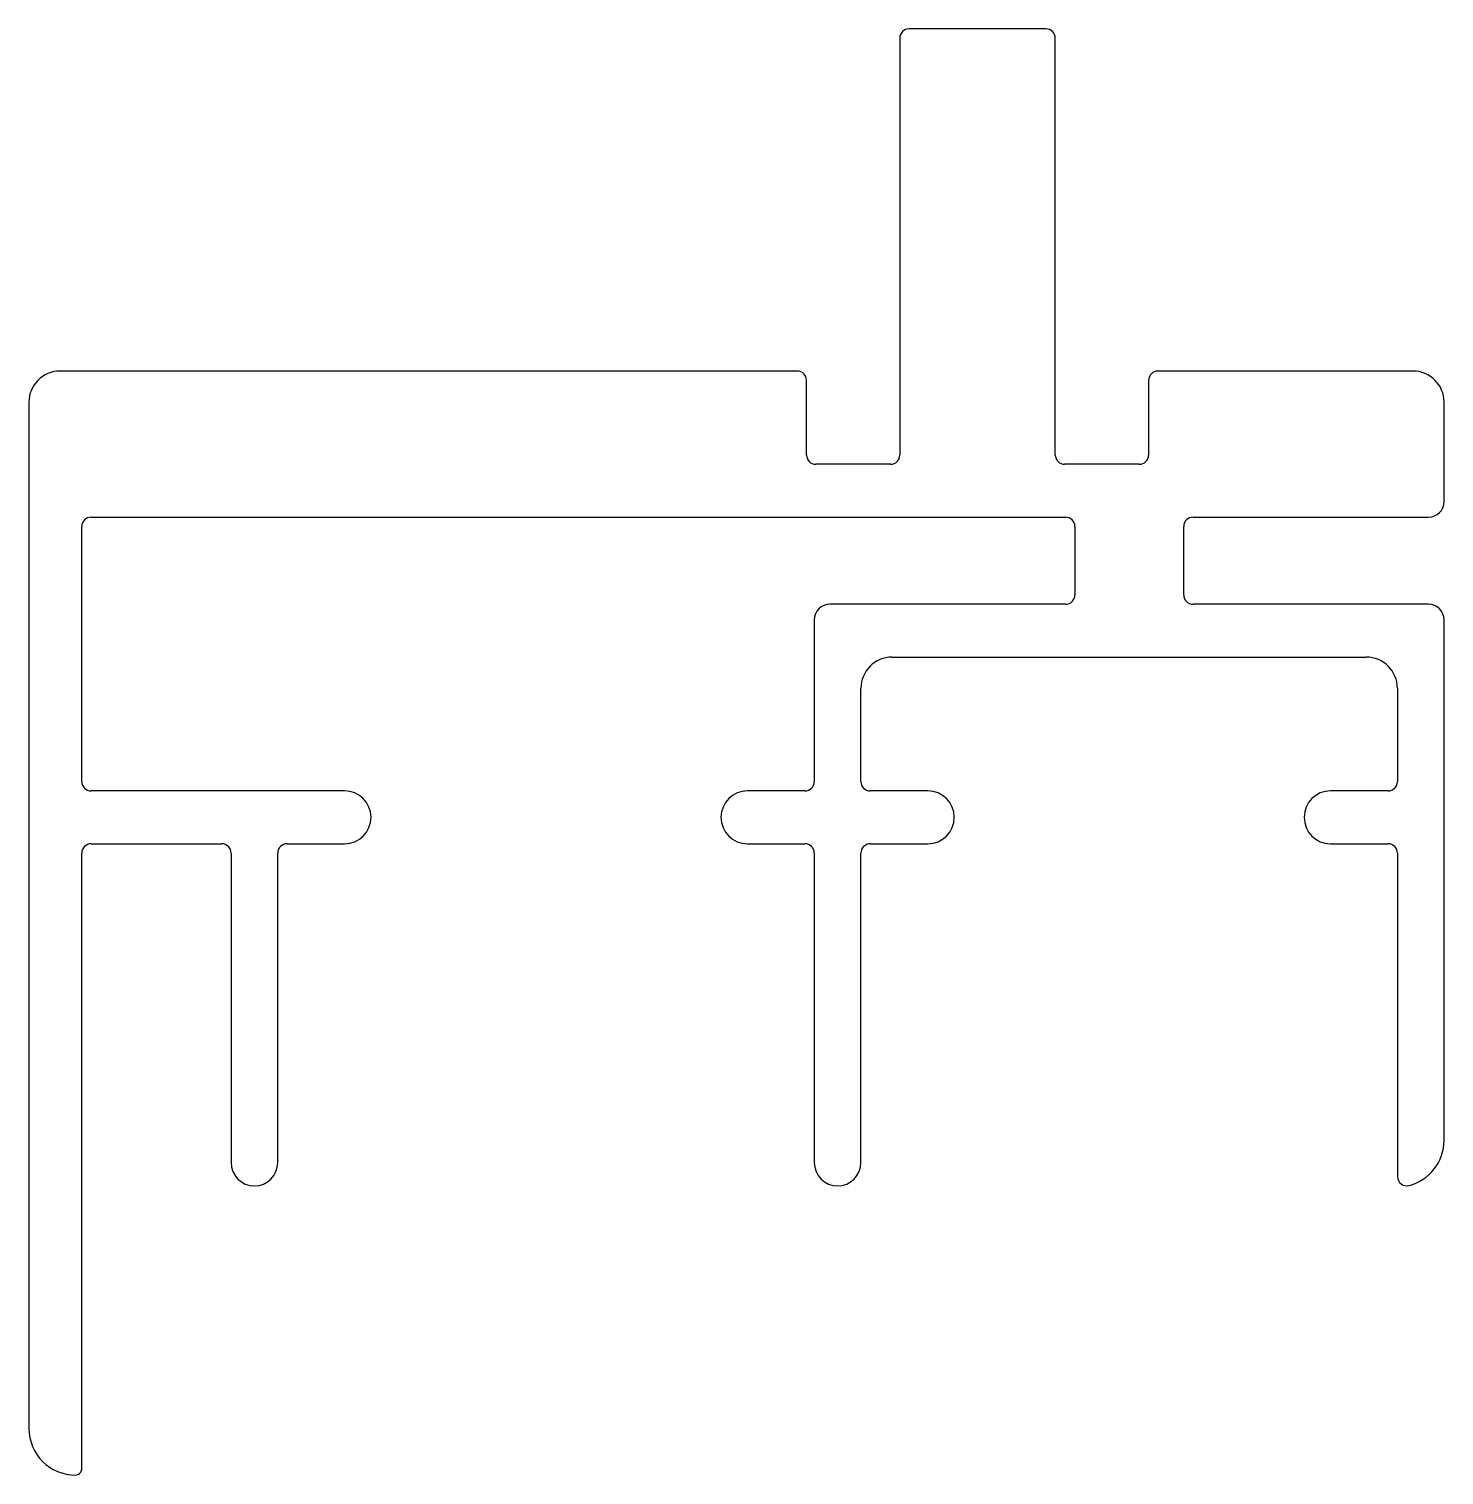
# Model space of a CAD drawing. Extents: x 143.9 to 189.4, y 900 to 946.5.
import ezdxf

# ---------------------------------------------------------------- set-up
doc = ezdxf.new("R2010")
doc.units = 0
doc.layers.get('0').update_dxf_attribs({"linetype": 'CONTINUOUS'})

msp = doc.modelspace()

# ---------------------------------------------------------------- linework, layer by layer
for p, q in [((176.63, 946.544), (172.23, 946.544)), ((171.93, 946.244), (171.93, 932.844)), ((176.93, 932.844), (176.93, 946.244)), ((168.63, 935.544), (144.929, 935.544)), ((168.93, 932.844), (168.93, 935.244)), ((179.93, 935.244), (179.93, 932.844)), ((188.43, 935.544), (180.23, 935.544)), ((143.929, 934.544), (143.929, 901.544)), ((189.43, 931.344), (189.43, 934.544)), ((171.63, 932.544), (169.23, 932.544)), ((179.63, 932.544), (177.23, 932.544)), ((145.629, 922.344), (145.629, 930.544)), ((145.929, 930.844), (177.26, 930.844)), ((177.56, 930.544), (177.56, 928.344)), ((181.059, 928.344), (181.059, 930.544)), ((181.359, 930.844), (188.93, 930.844)), ((177.26, 928.044), (169.68, 928.044)), ((188.93, 928.044), (181.359, 928.044)), ((169.18, 927.544), (169.18, 922.344)), ((189.43, 910.806), (189.43, 927.544)), ((171.68, 926.344), (186.929, 926.344)), ((170.68, 922.344), (170.68, 925.344)), ((187.929, 925.344), (187.929, 922.344)), ((154.079, 922.044), (145.929, 922.044)), ((168.88, 922.044), (167.029, 922.044)), ((172.83, 922.044), (170.98, 922.044)), ((187.629, 922.044), (185.78, 922.044)), ((145.929, 920.344), (150.129, 920.344)), ((152.229, 920.344), (154.079, 920.344)), ((167.029, 920.344), (168.88, 920.344)), ((170.98, 920.344), (172.83, 920.344)), ((185.78, 920.344), (187.629, 920.344)), ((145.629, 900.244), (145.629, 920.044)), ((150.429, 920.044), (150.429, 910.094)), ((151.929, 910.094), (151.929, 920.044)), ((169.18, 920.044), (169.18, 910.094)), ((170.68, 910.094), (170.68, 920.044)), ((187.929, 920.044), (187.929, 909.644))]:
    msp.add_line(p, q)
for centre, radius, start, end in [((172.23, 946.244), 0.3, 90, 180), ((176.63, 946.244), 0.3, 0, 90), ((144.929, 934.544), 1, 90, 180), ((168.63, 935.244), 0.3, 0, 90), ((180.23, 935.244), 0.3, 90, 180), ((188.43, 934.544), 1, 0, 90), ((169.23, 932.844), 0.3, 180, 270), ((171.63, 932.844), 0.3, 270, 0), ((177.23, 932.844), 0.3, 180, 270), ((179.63, 932.844), 0.3, 270, 0), ((188.93, 931.344), 0.5, 270, 360), ((145.929, 930.544), 0.3, 90, 180), ((177.26, 930.544), 0.3, 360, 89.9977), ((181.359, 930.544), 0.3, 90, 180), ((177.26, 928.344), 0.3, 270.0023, 0), ((181.359, 928.344), 0.3, 180, 270), ((169.68, 927.544), 0.5, 90, 180), ((188.93, 927.544), 0.5, 0, 90), ((171.68, 925.344), 1, 90, 180), ((186.929, 925.344), 1, 0, 90), ((145.929, 922.344), 0.3, 180, 270), ((168.88, 922.344), 0.3, 270, 360), ((170.98, 922.344), 0.3, 180, 270), ((187.629, 922.344), 0.3, 270, 360), ((154.079, 921.194), 0.85, 270, 90), ((167.029, 921.194), 0.85, 90, 270), ((172.83, 921.194), 0.85, 270, 90), ((185.78, 921.194), 0.85, 90, 270), ((145.929, 920.044), 0.3, 90, 180), ((150.129, 920.044), 0.3, 360, 89.9977), ((152.229, 920.044), 0.3, 90, 180), ((168.88, 920.044), 0.3, 0, 90), ((170.98, 920.044), 0.3, 90, 180), ((187.629, 920.044), 0.3, 0, 90), ((187.929, 910.806), 1.5, 284.4776, 360), ((151.179, 910.094), 0.75, 180, 360), ((169.93, 910.094), 0.75, 180, 360), ((188.23, 909.644), 0.3, 180, 284.4775), ((145.429, 901.544), 1.5, 180, 269.9999), ((145.429, 900.244), 0.2, 269.9989, 0)]:
    msp.add_arc(centre, radius, start, end)

doc.saveas('drawing.dxf')
